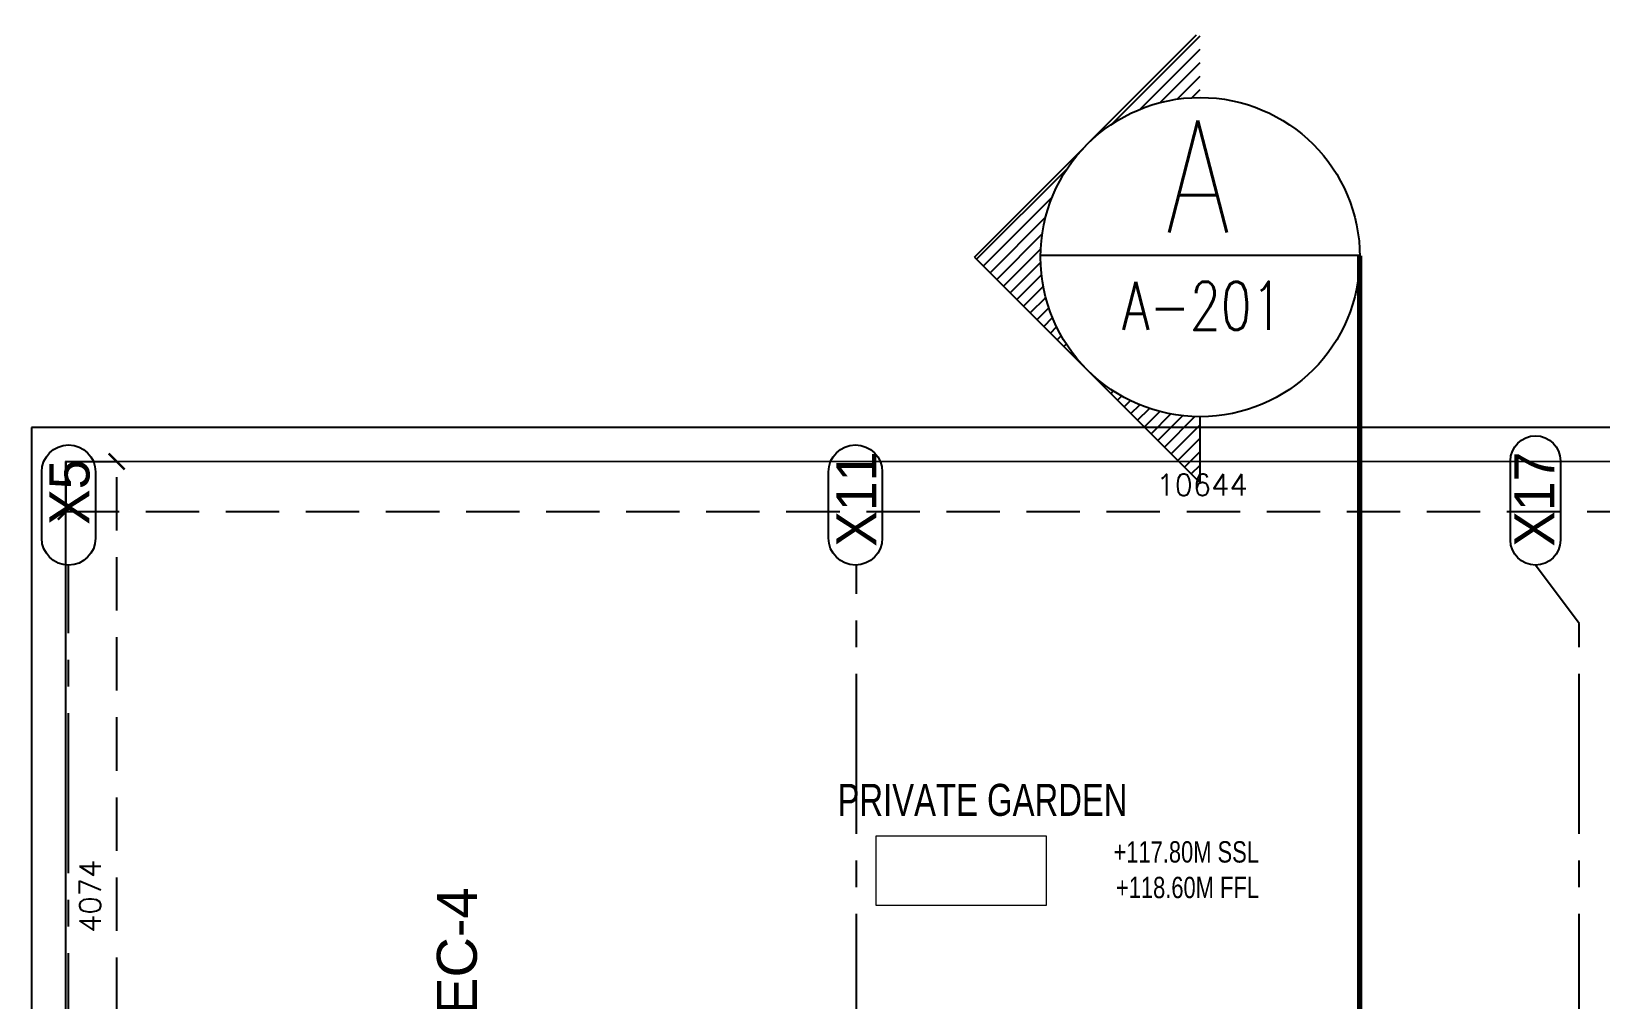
# Model space of a CAD drawing. Header units: millimetres. Extents: x 1180970 to 1231451, y -5737889 to -5695638.
# Drawn here: x 1195393 to 1202742, y -5700335 to -5695799 of the extents above; entities that cross this region are included whole.
import ezdxf

# ---------------------------------------------------------------- set-up
doc = ezdxf.new("R2010")
doc.units = ezdxf.units.MM
doc.header["$LTSCALE"] = 1000
doc.header["$MEASUREMENT"] = 0
for name, pattern in [('AUDIT_D_120904163729-0', [0]), ('T8(T9 IS SIMILAR) - GROUND FLOOR - DIMENSION & TEXTING$0$HIDDEN', [0.375, 0.25, -0.125]), ('T8(T9 IS SIMILAR) - GROUND FLOOR - DIMENSION & TEXTING$0$T8_REFUGE COLUMNS$0$HIDDEN', [0.375, 0.25, -0.125]), ('T8_PROFILE SECTIONS$0$PHANTOM2', [1.25, 0.625, -0.125, 0.125, -0.125, 0.125, -0.125]), ('T8_REFUGE COLUMNS$0$AUDIT_D_120904163729-0', [0]), ('T8_REFUGE COLUMNS$0$CENTER2', [1.125, 0.75, -0.125, 0.125, -0.125])]:
    doc.linetypes.add(name, pattern=pattern)
doc.layers.get('0').update_dxf_attribs({"linetype": 'AUDIT_D_120904163729-0'})
for name, color, linetype, lineweight in [('$0$a-Text', 4, 'Continuous', 0), ('T8(T9 IS SIMILAR) - GROUND FLOOR - DIMENSION & TEXTING$0$R0-18-10-2014-T1-1st Podium Floor Plan$0$Text', 2, 'Continuous', 0), ('T8(T9 IS SIMILAR) - GROUND FLOOR$0$D&W', 8, 'Continuous', 25)]:
    doc.layers.add(name, color=color, linetype=linetype, lineweight=lineweight)
for name, color, linetype in [('A-GARDEN PARTITION', 1, 'Continuous'), ('T8(T9 IS SIMILAR) - GROUND FLOOR - DIMENSION & TEXTING$0$A-DIMENSIONS', 2, 'T8(T9 IS SIMILAR) - GROUND FLOOR - DIMENSION & TEXTING$0$HIDDEN'), ('T8(T9 IS SIMILAR) - GROUND FLOOR - DIMENSION & TEXTING$0$T8_REFUGE COLUMNS$0$SECTSYMBOL', 3, 'Continuous'), ('T8(T9 IS SIMILAR) - GROUND FLOOR - DIMENSION & TEXTING$0$T8_REFUGE COLUMNS$0$TEXTB', 2, 'Continuous'), ('T8_PROFILE SECTIONS$0$A-PROFILE SECTIONS', 81, 'T8_PROFILE SECTIONS$0$PHANTOM2'), ('T8_REFUGE COLUMNS$0$A-CENTERLINE', 193, 'T8_REFUGE COLUMNS$0$CENTER2'), ('T8_REFUGE COLUMNS$0$A-COLUMN GRID NUMBERING', 4, 'T8_REFUGE COLUMNS$0$AUDIT_D_120904163729-0')]:
    doc.layers.add(name, color=color, linetype=linetype)
doc.styles.add('$0$ARIAL ARROW', font='swisscl.ttf')
doc.styles.add('T8(T9 IS SIMILAR) - GROUND FLOOR - DIMENSION & TEXTING$0$ARIAL ARROW', font='swisscl.ttf')
doc.styles.add('T8(T9 IS SIMILAR) - GROUND FLOOR - DIMENSION & TEXTING$0$Romans 1', font='romans.shx', dxfattribs={"height": 100})
doc.styles.add('T8(T9 IS SIMILAR) - GROUND FLOOR - DIMENSION & TEXTING$0$T8_REFUGE COLUMNS$0$ROMANS', font='romans.shx', dxfattribs={"width": 0.75})
doc.styles.add('T8_PROFILE SECTIONS$0$arial', font='sanss___.ttf')
doc.styles.add('T8_REFUGE COLUMNS$0$STANDARD', font='GOTHIC.TTF')
doc.dimstyles.new('T8(T9 IS SIMILAR) - GROUND FLOOR - DIMENSION & TEXTING$0$ALPINE S', dxfattribs={"dimscale": 0, "dimtxt": 100, "dimasz": 75, "dimexe": 0, "dimexo": 0, "dimgap": 75, "dimtad": 1, "dimdec": 0, "dimzin": 0, "dimdsep": 46, "dimtxsty": 'T8(T9 IS SIMILAR) - GROUND FLOOR - DIMENSION & TEXTING$0$Romans 1', "dimblk": 'T8(T9 IS SIMILAR) - GROUND FLOOR - DIMENSION & TEXTING$0$_ArchTick', "dimcen": 0.09, "dimclrd": 256, "dimclre": 256, "dimclrt": 7, "dimadec": 0, "dimazin": 0, "dimtfac": 1, "dimtdec": 0, "dimtofl": 0, "dimtmove": 1, "dimatfit": 0, "dimldrblk": 'T8(T9 IS SIMILAR) - GROUND FLOOR - DIMENSION & TEXTING$0$_Open90', "dimfxl": 1, "dimtolj": 1, "dimtzin": 0, "dimarcsym": 0})

# ---------------------------------------------------------------- blocks, each defined once
blk = doc.blocks.new('T8_REFUGE COLUMNS')
at = {"layer": 'T8_REFUGE COLUMNS$0$A-CENTERLINE'}
for p, q in [((1195567.1, -5727867.6), (1195567.1, -5698299.6)), ((1199257.1, -5728808.5), (1199257.1, -5698299.6)), ((1202642.1, -5698573.6), (1202437.8, -5698299.6)), ((1202642.1, -5728808.5), (1202642.1, -5698573.6))]:
    blk.add_line(p, q, dxfattribs=at)
at = {"layer": 'T8_REFUGE COLUMNS$0$A-COLUMN GRID NUMBERING', "linetype": 'ByBlock'}
for points in [[(1202554, -5698182.4, -1), (1202319.6, -5698182.4), (1202319.6, -5697810.7, -1), (1202554, -5697810.7)], [(1195692.9, -5698173.8, -1), (1195441.2, -5698173.8), (1195441.2, -5697862.2, -1), (1195692.9, -5697862.2)], [(1199377.7, -5698173.5, -1), (1199126, -5698173.5), (1199126, -5697862.2, -1), (1199377.7, -5697862.2)]]:
    blk.add_lwpolyline(points, format="xyb", close=True, dxfattribs=at)
at = {"layer": 'T8_REFUGE COLUMNS$0$A-COLUMN GRID NUMBERING', "linetype": 'ByBlock', "char_height": 187.5, "attachment_point": 1, "rotation": 90, "style": 'T8_REFUGE COLUMNS$0$STANDARD'}
for s, insert in [('X5', (1195477.2, -5698111.4)), ('X11', (1199162, -5698213.6)), ('X17', (1202338.3, -5698213.9))]:
    blk.add_mtext_dynamic_manual_height_columns(s, width=444.685, gutter_width=500, heights=[0], dxfattribs=dict(at, insert=insert))
blk = doc.blocks.new('T8(T9 IS SIMILAR) - GROUND FLOOR')
at = {"layer": 'T8(T9 IS SIMILAR) - GROUND FLOOR$0$D&W', "linetype": 'ByBlock'}
blk.add_blockref('T8_REFUGE COLUMNS', (0, 0), dxfattribs=at)
blk = doc.blocks.new('T8(T9 IS SIMILAR) - GROUND FLOOR - DIMENSION & TEXTING$0$_ArchTick')
at = {"color": 0, "linetype": 'ByBlock', "const_width": 0.15}
blk.add_lwpolyline([(-0.5, -0.5), (0.5, 0.5)], dxfattribs=at)
blk = doc.blocks.new('*D490')
at = {"layer": 'T8(T9 IS SIMILAR) - GROUND FLOOR - DIMENSION & TEXTING$0$A-DIMENSIONS', "linetype": 'T8(T9 IS SIMILAR) - GROUND FLOOR - DIMENSION & TEXTING$0$HIDDEN', "lineweight": -2, "transparency": 16777216}
for p, q in [((1195553.4, -5697814.1), (1195792.4, -5697814.1)), ((1195552.6, -5701887.6), (1195792.4, -5701887.6))]:
    blk.add_line(p, q, dxfattribs=at)
at = {"layer": 'T8(T9 IS SIMILAR) - GROUND FLOOR - DIMENSION & TEXTING$0$A-DIMENSIONS', "lineweight": -2, "transparency": 16777216}
blk.add_line((1195792.4, -5701887.6), (1195792.4, -5697814.1), dxfattribs=at)
at = {"layer": 'T8(T9 IS SIMILAR) - GROUND FLOOR - DIMENSION & TEXTING$0$A-DIMENSIONS', "linetype": 'ByBlock', "lineweight": -2, "transparency": 16777216, "xscale": 75, "yscale": 75, "zscale": 75}
for p, rotation in [((1195792.4, -5697814.1), 90), ((1195792.4, -5701887.6), 270)]:
    blk.add_blockref('T8(T9 IS SIMILAR) - GROUND FLOOR - DIMENSION & TEXTING$0$_ArchTick', p, dxfattribs=dict(at, rotation=rotation))
at = {"layer": 'T8(T9 IS SIMILAR) - GROUND FLOOR - DIMENSION & TEXTING$0$A-DIMENSIONS', "color": 7, "linetype": 'ByBlock', "transparency": 16777216, "insert": (1195667.4, -5699850.9), "char_height": 100, "attachment_point": 5, "rotation": 90, "style": 'T8(T9 IS SIMILAR) - GROUND FLOOR - DIMENSION & TEXTING$0$Romans 1'}
blk.add_mtext('\\A1;4074', dxfattribs=at)
blk = doc.blocks.new('T8(T9 IS SIMILAR) - GROUND FLOOR - DIMENSION & TEXTING$0$_Open90')
at = {"color": 0, "linetype": 'ByBlock', "lineweight": -2}
for p, q in [((0, 0), (-1, 0)), ((-0.5, 0.5), (0, 0)), ((0, 0), (-0.5, -0.5))]:
    blk.add_line(p, q, dxfattribs=at)
blk = doc.blocks.new('*D491')
at = {"layer": 'T8(T9 IS SIMILAR) - GROUND FLOOR - DIMENSION & TEXTING$0$A-DIMENSIONS', "linetype": 'T8(T9 IS SIMILAR) - GROUND FLOOR - DIMENSION & TEXTING$0$HIDDEN', "lineweight": -2, "transparency": 16777216}
for p, q in [((1195553.4, -5697814.1), (1195553.4, -5698049.1)), ((1206197.3, -5697816.1), (1206197.3, -5698049.1))]:
    blk.add_line(p, q, dxfattribs=at)
at = {"layer": 'T8(T9 IS SIMILAR) - GROUND FLOOR - DIMENSION & TEXTING$0$A-DIMENSIONS', "lineweight": -2, "transparency": 16777216}
blk.add_line((1195553.4, -5698049.1), (1206197.3, -5698049.1), dxfattribs=at)
at = {"layer": 'T8(T9 IS SIMILAR) - GROUND FLOOR - DIMENSION & TEXTING$0$A-DIMENSIONS', "linetype": 'ByBlock', "lineweight": -2, "transparency": 16777216, "xscale": 75, "yscale": 75, "zscale": 75, "rotation": 180}
blk.add_blockref('T8(T9 IS SIMILAR) - GROUND FLOOR - DIMENSION & TEXTING$0$_ArchTick', (1195553.4, -5698049.1), dxfattribs=at)
at = {"layer": 'T8(T9 IS SIMILAR) - GROUND FLOOR - DIMENSION & TEXTING$0$A-DIMENSIONS', "linetype": 'ByBlock', "lineweight": -2, "transparency": 16777216, "xscale": 75, "yscale": 75, "zscale": 75}
blk.add_blockref('T8(T9 IS SIMILAR) - GROUND FLOOR - DIMENSION & TEXTING$0$_ArchTick', (1206197.3, -5698049.1), dxfattribs=at)
at = {"layer": 'T8(T9 IS SIMILAR) - GROUND FLOOR - DIMENSION & TEXTING$0$A-DIMENSIONS', "color": 7, "linetype": 'ByBlock', "transparency": 16777216, "insert": (1200875.4, -5697924.1), "char_height": 100, "attachment_point": 5, "style": 'T8(T9 IS SIMILAR) - GROUND FLOOR - DIMENSION & TEXTING$0$Romans 1'}
blk.add_mtext('\\A1;10644', dxfattribs=at)
blk = doc.blocks.new('PROFILE SECTION LINE T9')
at = {"layer": 'T8_PROFILE SECTIONS$0$A-PROFILE SECTIONS', "linetype": 'ByBlock', "insert": (11573.5, 11034.9, 0), "char_height": 187.5, "attachment_point": 1, "rotation": 90, "style": 'T8_PROFILE SECTIONS$0$arial'}
blk.add_mtext_dynamic_manual_height_columns('SEC-4', width=301.334, gutter_width=500, heights=[0], dxfattribs=at)
blk = doc.blocks.new('T8(T9 IS SIMILAR) - GROUND FLOOR - DIMENSION & TEXTING')
at = {"layer": 'T8(T9 IS SIMILAR) - GROUND FLOOR - DIMENSION & TEXTING$0$T8_REFUGE COLUMNS$0$SECTSYMBOL'}
h = blk.add_hatch(dxfattribs=at)
h.set_pattern_fill('ANSI31', color=8, scale=355.5, angle=990, style=0)
h.set_pattern_definition([(225, (292786.792, -7078624.116), (-31.4220576, 31.4220576), [])])
h.paths.add_polyline_path([(1200337.9, -5696327.7), (1199809.2, -5696856.4), (1200337.9, -5697385.2, -0.198912), (1200118.9, -5696856.4, -0.198912)])
h.paths.add_polyline_path([(1200337.9, -5697385.2), (1200866.7, -5697913.9), (1200866.7, -5697604.2, -0.198912)])
h.paths.add_polyline_path([(1200866.7, -5695799), (1200337.9, -5696327.7, -0.198912), (1200866.7, -5696108.7)])
at = {"color": 4, "linetype": 'T8(T9 IS SIMILAR) - GROUND FLOOR - DIMENSION & TEXTING$0$T8_REFUGE COLUMNS$0$HIDDEN', "ltscale": 5, "const_width": 25, "elevation": 0.1}
blk.add_lwpolyline([(1201614.3, -5696849.1), (1201614.3, -5701090.9)], dxfattribs=at)
at = {"layer": 'T8(T9 IS SIMILAR) - GROUND FLOOR - DIMENSION & TEXTING$0$R0-18-10-2014-T1-1st Podium Floor Plan$0$Text', "elevation": -0.4}
blk.add_lwpolyline([(1199349.5, -5699568.2), (1200146, -5699568.2), (1200146, -5699893.6), (1199349.5, -5699893.6)], close=True, dxfattribs=at)
at = {"layer": 'T8(T9 IS SIMILAR) - GROUND FLOOR - DIMENSION & TEXTING$0$T8_REFUGE COLUMNS$0$SECTSYMBOL', "color": 2}
for p, q in [((1199809.2, -5696856.4, 0.1), (1200849.8, -5695815.8, 0.1)), ((1199809.2, -5696856.4, 0.1), (1200866.7, -5697913.9, 0.1)), ((1201614.3, -5696849.1, 0.1), (1200119, -5696849.1, 0.1)), ((1200866.7, -5697913.9, 0.1), (1200866.7, -5697604.2, 0.1))]:
    blk.add_line(p, q, dxfattribs=at)
at = {"layer": 'T8(T9 IS SIMILAR) - GROUND FLOOR - DIMENSION & TEXTING$0$T8_REFUGE COLUMNS$0$SECTSYMBOL', "color": 6}
blk.add_circle((1200866.7, -5696856.4, 0.1), 747.7, dxfattribs=at)
at = {"layer": 'T8(T9 IS SIMILAR) - GROUND FLOOR - DIMENSION & TEXTING$0$R0-18-10-2014-T1-1st Podium Floor Plan$0$Text', "insert": (1201141.8, -5699861.1, -0.4), "char_height": 100, "width": 1799.989, "attachment_point": 9, "style": 'T8(T9 IS SIMILAR) - GROUND FLOOR - DIMENSION & TEXTING$0$ARIAL ARROW'}
blk.add_mtext('+117.80M SSL\\P+118.60M FFL', dxfattribs=at)
at = {"layer": 'T8(T9 IS SIMILAR) - GROUND FLOOR - DIMENSION & TEXTING$0$T8_REFUGE COLUMNS$0$TEXTB', "style": 'T8(T9 IS SIMILAR) - GROUND FLOOR - DIMENSION & TEXTING$0$T8_REFUGE COLUMNS$0$ROMANS', "width": 0.75}
for s, height, p in [('A', 525, (1200704, -5696741.8, 0.1)), ('A-201', 225, (1200500.1, -5697197.3, 0.1))]:
    blk.add_text(s, height=height, dxfattribs=at).set_placement(p)
at = {"layer": 'T8(T9 IS SIMILAR) - GROUND FLOOR - DIMENSION & TEXTING$0$A-DIMENSIONS', "linetype": 'ByBlock'}
dim = blk.add_linear_dim(base=(1195792.4089, -5697814.072), p1=(1195552.619, -5701887.6378, -2.3335), p2=(1195553.4074, -5697814.072, -2.3333), angle=90, dimstyle='T8(T9 IS SIMILAR) - GROUND FLOOR - DIMENSION & TEXTING$0$ALPINE S', override={"dimscale": 1, "dimfxl": 5, "dimarcsym": 1}, dxfattribs=at)
dim.commit()
dim.dimension.update_dxf_attribs({"geometry": '*D490', "text_midpoint": (1195667.4089, -5699850.8549)})
dim = blk.add_linear_dim(base=(1206197.3, -5698049.1), p1=(1195553.4, -5697814.1), p2=(1206197.3, -5697816.1), dimstyle='T8(T9 IS SIMILAR) - GROUND FLOOR - DIMENSION & TEXTING$0$ALPINE S', override={"dimscale": 1, "dimfxl": 5, "dimarcsym": 1}, dxfattribs=at)
dim.commit()
dim.dimension.update_dxf_attribs({"geometry": '*D491', "text_midpoint": (1200875.4, -5697924.1)})

msp = doc.modelspace()

# ---------------------------------------------------------------- block references
at = {"linetype": 'ByBlock'}
msp.add_blockref('T8(T9 IS SIMILAR) - GROUND FLOOR', (0, 0), dxfattribs=at)

# ---------------------------------------------------------------- next in the draw order: block references
msp.add_blockref('T8(T9 IS SIMILAR) - GROUND FLOOR - DIMENSION & TEXTING', (0, 0), dxfattribs=at)

# ---------------------------------------------------------------- next in the draw order: linework, layer by layer
at = {"layer": 'A-GARDEN PARTITION'}
for p, q in [((1195392.6, -5697654.1, -2.3), (1195392.6, -5701887.6, -2.3)), ((1217151.9, -5697656.1, -2.3), (1195392.6, -5697654.1, -2.3)), ((1195552.6, -5697814.1, -2.3), (1195552.6, -5701887.6, -2.3)), ((1206197.3, -5697816.1), (1195552.6, -5697814.1, -2.3))]:
    msp.add_line(p, q, dxfattribs=at)

# ---------------------------------------------------------------- next in the draw order: block references
at = {"layer": 'T8_PROFILE SECTIONS$0$A-PROFILE SECTIONS', "linetype": 'ByBlock'}
msp.add_blockref('PROFILE SECTION LINE T9', (1185718.2, -5711615.8, 0), dxfattribs=at)

# ---------------------------------------------------------------- next in the draw order: texts
at = {"layer": '$0$a-Text', "linetype": 'ByBlock', "insert": (1199168, -5699324.3), "char_height": 150, "width": 3499.366, "attachment_point": 1, "style": '$0$ARIAL ARROW'}
msp.add_mtext('PRIVATE GARDEN', dxfattribs=at)

doc.saveas('drawing.dxf')
